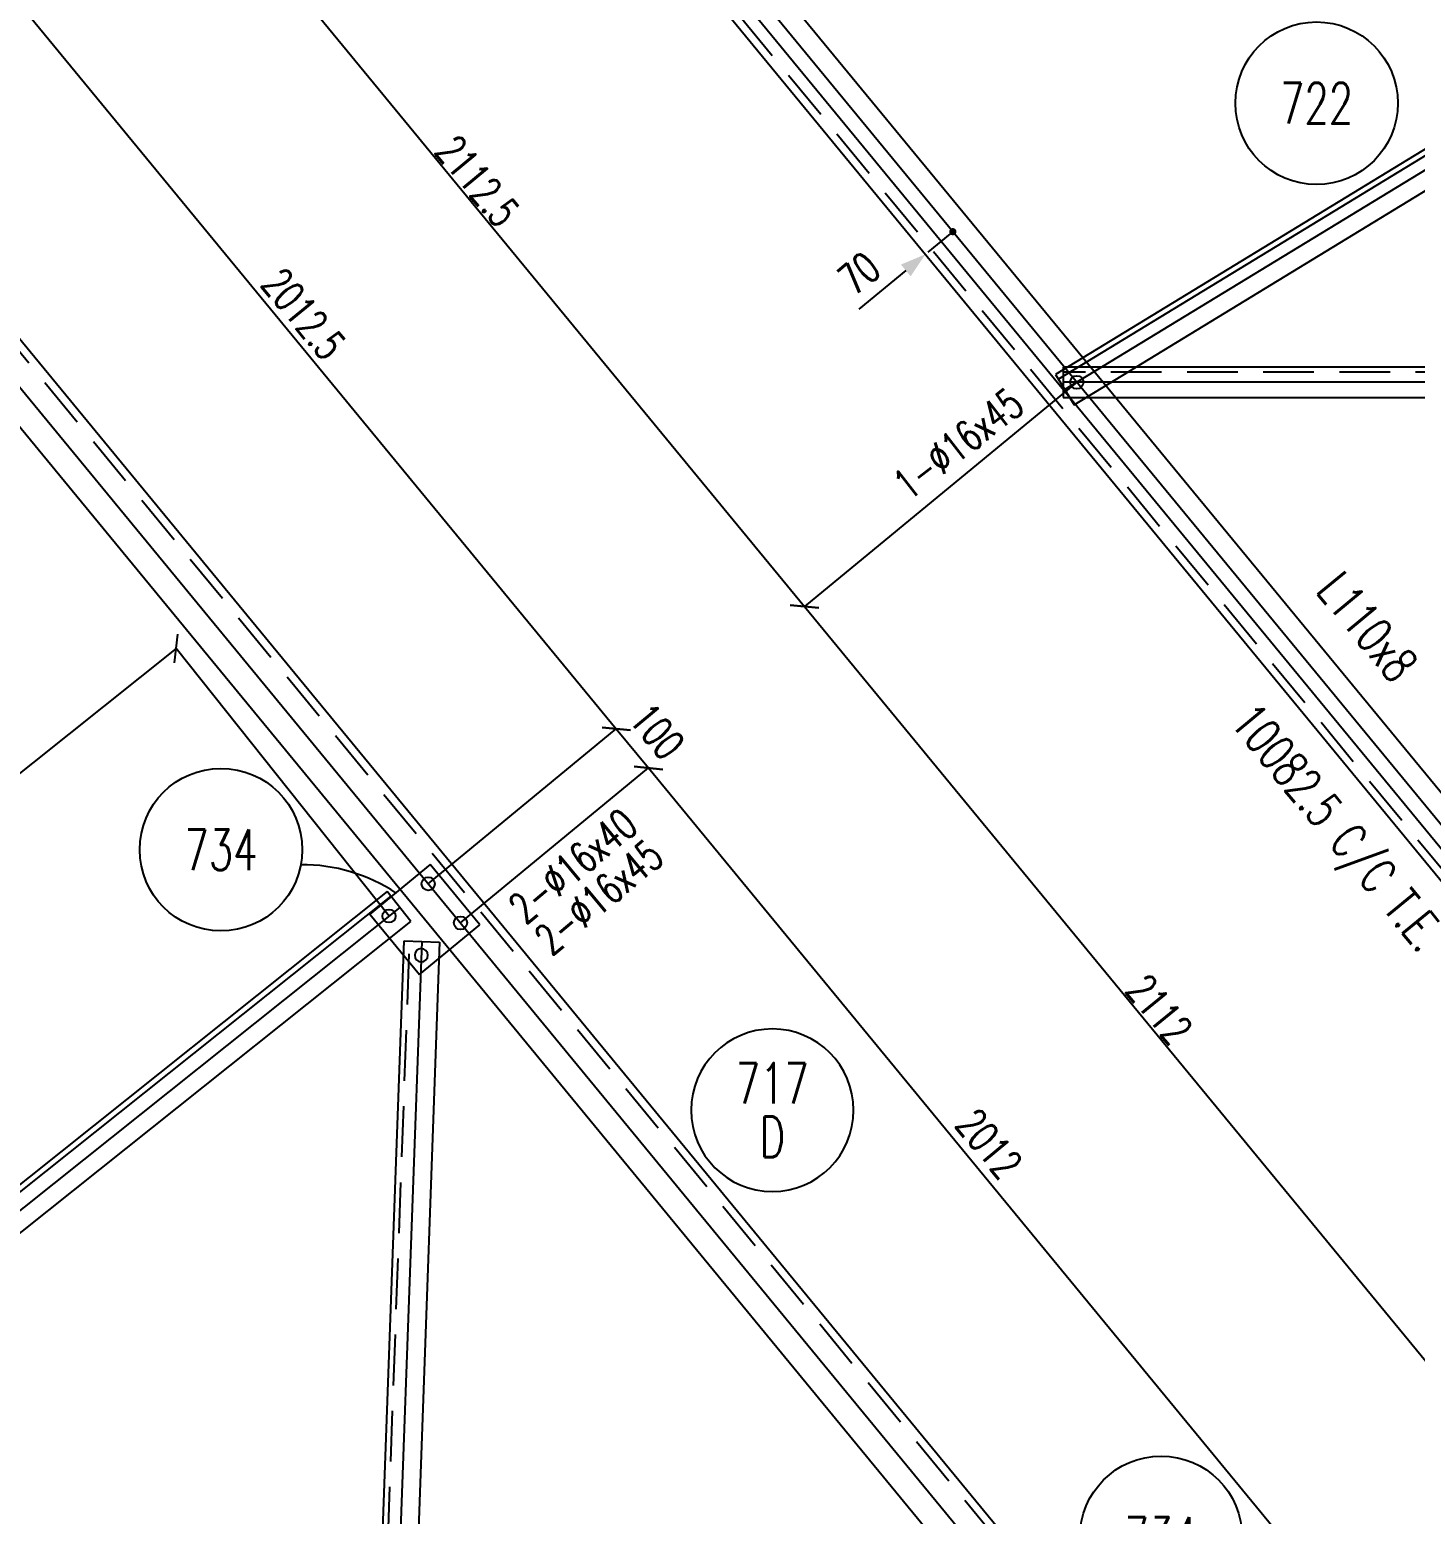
# Model space of a CAD drawing. Extents: x 686686 to 702906, y -4957 to 6593.
# Drawn here: x 690695 to 693424, y -181 to 2741 of the extents above; entities that cross this region are included whole.
import ezdxf
from ezdxf.enums import TextEntityAlignment as Align

# ---------------------------------------------------------------- set-up
doc = ezdxf.new("R2010")
doc.units = 0
doc.header["$LTSCALE"] = 200
doc.header["$MEASUREMENT"] = 0
doc.linetypes.add('DASHED', pattern=[0.75, 0.5, -0.25])
doc.layers.get('0').update_dxf_attribs({"linetype": 'CONTINUOUS'})
for name, color, linetype in [('ASSI', 6, 'CONTINUOUS'), ('BOLLINI_1', 7, 'CONTINUOUS'), ('BOLLINI_5', 7, 'CONTINUOUS'), ('FORI', 2, 'CONTINUOUS'), ('LINEA_ANG', 2, 'CONTINUOUS'), ('LINEE_PIASTRE', 2, 'CONTINUOUS'), ('LS', 7, 'CONTINUOUS'), ('PIASTRE', 5, 'CONTINUOUS'), ('QT_MAL', 7, 'CONTINUOUS'), ('QT_MPR', 7, 'CONTINUOUS'), ('TRAT-Y', 7, 'DASHED')]:
    doc.layers.add(name, color=color, linetype=linetype)
doc.styles.add('QUOTE', font='ROMANS8.SHX', dxfattribs={"width": 0.7})
doc.styles.add('RQL', font='ROMANS8.SHX', dxfattribs={"width": 0.7})
doc.styles.add('RS', font='ROMANS8.shx', dxfattribs={"width": 0.7})
doc.styles.get("Standard").update_dxf_attribs({"font": 'ROMANS8.SHX', "width": 0.7})
doc.dimstyles.new('FRECCE1', dxfattribs={"dimtxt": 60, "dimasz": 6.66, "dimexe": 0, "dimexo": 0, "dimgap": 1, "dimtad": 1, "dimzin": 0, "dimdsep": 46, "dimtxsty": 'RS', "dimblk1": 'QUOTP', "dimblk2": 'QUOTF', "dimsah": 1, "dimcen": 0, "dimclrd": 2, "dimclre": 2, "dimclrt": 7, "dimadec": 0, "dimazin": 0, "dimtfac": 1, "dimtix": 1, "dimtmove": 2, "dimatfit": 3, "dimldrblk": 'QUOTP', "dimfxl": 1, "dimtolj": 1, "dimtzin": 0, "dimarcsym": 0})
doc.dimstyles.new('TRATTO', dxfattribs={"dimscale": 0, "dimtxt": 60, "dimasz": 40, "dimexe": 0, "dimexo": 0, "dimgap": 5, "dimtad": 1, "dimrnd": 0.5, "dimdsep": 46, "dimtxsty": 'RS', "dimblk1": 'OBLIQUE', "dimblk2": 'OBLIQUE', "dimsah": 1, "dimcen": 0.09, "dimclrd": 2, "dimclre": 2, "dimclrt": 7, "dimadec": 0, "dimazin": 0, "dimtfac": 1, "dimtix": 1, "dimtmove": 2, "dimatfit": 3, "dimfxl": 1, "dimtolj": 1, "dimtzin": 0, "dimarcsym": 0})

# ---------------------------------------------------------------- blocks, each defined once
blk = doc.blocks.new('ASSE98')
blk.add_line((0, 0), (1, 0))
at = {"color": 7, "flags": 1}
for tag, p in [('LAV1', (3.07431, 6.82847)), ('LAV2', (3.07431, 6.49513)), ('LAV3', (3.07431, 6.1618)), ('LAV4', (3.07431, 5.82847)), ('LAV5', (3.07431, 5.49513)), ('LAV6', (3.07431, 5.1618)), ('LAV7', (3.07431, 4.82847)), ('LAV8', (3.07431, 4.49513)), ('LAV9', (3.07431, 4.1618)), ('LAV10', (3.07431, 3.82847))]:
    blk.add_attdef(tag, p, '', height=0.2, dxfattribs=at)
at = {"color": 7, "style": 'QUOTE', "width": 0.5, "flags": 1}
for tag, p in [('TI', (1.38308, 6.82731)), ('DI_S', (1.38308, 6.42178)), ('D_S', (1.38308, 6.02092)), ('E_S', (1.38308, 5.68065)), ('NFORI', (1.36454, 5.29792)), ('ALAR', (1.36349, 4.93246)), ('FAM', (1.3775, 4.54645)), ('ALA', (1.38308, 4.19257)), ('DISP2', (1.38308, 3.84971)), ('DISP1', (1.38308, 3.50686)), ('PINZAF', (1.38308, 3.164)), ('PINZAI', (1.38308, 2.82114)), ('TRP', (1.38308, 2.47829)), ('NP', (1.38308, 2.13543)), ('SV', (1.38308, 1.79257)), ('PESO', (1.38308, 1.44971)), ('QUA', (1.38308, 1.10686)), ('LUN', (1.38308, 0.764)), ('PROF', (1.38308, 0.42114)), ('POS', (1.38308, 0.07829))]:
    blk.add_attdef(tag, p, '', height=0.2, dxfattribs=at)
blk = doc.blocks.new('16')
blk.add_circle((0, 0), 1)
blk = doc.blocks.new('MRKR_98')
blk.add_point((0, 0))
at = {"color": 7, "style": 'QUOTE', "width": 0.5, "flags": 1}
for tag, p in [('TI', (3.73, 6.83)), ('DI_S', (3.73, 6.42)), ('D_S', (3.73, 6.02)), ('E_S', (3.73, 5.68)), ('AUX2', (3.71, 4.93)), ('NFORI', (3.72, 5.3)), ('AUX1', (3.73, 4.19)), ('FAM', (3.73, 4.55)), ('COMMESSA', (3.73, 3.85)), ('MD', (3.73, 3.51)), ('MP', (3.73, 3.16)), ('LARGHEZZA', (3.73, 2.82)), ('SPESSORE', (3.73, 2.48)), ('NP', (3.73, 2.14)), ('SV', (3.73, 1.79)), ('PESO', (3.73, 1.45)), ('QUA', (3.73, 1.11)), ('LUN', (3.73, 0.76)), ('PROF', (3.73, 0.42)), ('POS', (3.73, 0.08))]:
    blk.add_attdef(tag, p, '', height=0.2, dxfattribs=at)
at = {"color": 7, "flags": 1}
for tag, p in [('LAV1', (5.26, 6.88)), ('LAV2', (5.26, 6.55)), ('LAV3', (5.26, 6.21)), ('LAV4', (5.26, 5.88)), ('LAV5', (5.26, 5.55)), ('LAV6', (5.26, 5.21)), ('LAV7', (5.26, 4.88)), ('LAV8', (5.26, 4.55)), ('LAV9', (5.26, 4.21)), ('LAV10', (5.26, 3.88))]:
    blk.add_attdef(tag, p, '', height=0.2, dxfattribs=at)
blk = doc.blocks.new('_OBLIQUE')
at = {"color": 0, "linetype": 'ByBlock'}
blk.add_line((-0.5, -0.5), (0.5, 0.5), dxfattribs=at)
blk = doc.blocks.new('*D42')
at = {"layer": 'QT_MPR', "color": 2, "lineweight": -2, "transparency": 16777216}
for p, q in [((690983.6, 1523.1), (689204.1, 105.1)), ((691403, 996.7), (690983.6, 1523.1)), ((689623.6, -421.2), (689204.1, 105.1))]:
    blk.add_line(p, q, dxfattribs=at)
at = {"layer": 'QT_MPR', "color": 2, "lineweight": -2, "transparency": 16777216, "xscale": 40, "yscale": 40, "zscale": 40}
for p, rotation in [((690983.6, 1523.1), 38.55057776440333), ((689204.1, 105.1), 218.5505777644033)]:
    blk.add_blockref('_OBLIQUE', p, dxfattribs=dict(at, rotation=rotation))
at = {"layer": 'QT_MPR', "color": 7, "transparency": 16777216, "insert": (690072, 841.5), "char_height": 60, "attachment_point": 5, "rotation": 38.5506, "style": 'RS'}
blk.add_mtext('\\A1;2275.5', dxfattribs=at)
blk = doc.blocks.new('*D138')
at = {"layer": 'QT_MPR', "color": 2, "lineweight": -2, "transparency": 16777216}
for p, q in [((691414.6, 3677.9), (690878.7, 3236.5)), ((690878.7, 3236.5), (692221.4, 1605.9)), ((692757.4, 2047.2), (692221.4, 1605.9))]:
    blk.add_line(p, q, dxfattribs=at)
at = {"layer": 'QT_MPR', "color": 2, "lineweight": -2, "transparency": 16777216, "xscale": 40, "yscale": 40, "zscale": 40}
for p, rotation in [((690878.7, 3236.5), 129.4706729200938), ((692221.4, 1605.9), 309.4706729200938)]:
    blk.add_blockref('_OBLIQUE', p, dxfattribs=dict(at, rotation=rotation))
at = {"layer": 'QT_MPR', "color": 7, "transparency": 16777216, "insert": (691577.1, 2443.4), "char_height": 60, "attachment_point": 5, "rotation": 309.4707, "style": 'RS'}
blk.add_mtext('\\A1;2112.5', dxfattribs=at)
blk = doc.blocks.new('*D139')
at = {"layer": 'QT_MPR', "color": 2, "lineweight": -2, "transparency": 16777216}
for p, q in [((692757.4, 2047.2), (692221.4, 1605.9)), ((692221.4, 1605.9), (693564.2, -24.7)), ((694100.2, 416.6), (693564.2, -24.7))]:
    blk.add_line(p, q, dxfattribs=at)
at = {"layer": 'QT_MPR', "color": 2, "lineweight": -2, "transparency": 16777216, "xscale": 40, "yscale": 40, "zscale": 40}
for p, rotation in [((692221.4, 1605.9), 129.4706729200938), ((693564.2, -24.7), 309.4706729200938)]:
    blk.add_blockref('_OBLIQUE', p, dxfattribs=dict(at, rotation=rotation))
at = {"layer": 'QT_MPR', "color": 7, "transparency": 16777216, "insert": (692919.8, 812.8), "char_height": 60, "attachment_point": 5, "rotation": 309.4707, "style": 'RS'}
blk.add_mtext('\\A1;2112', dxfattribs=at)
blk = doc.blocks.new('*D148')
at = {"layer": 'QT_MPR', "color": 2, "lineweight": -2, "transparency": 16777216}
for p, q in [((690201, 2613.7), (690571.4, 2918.7)), ((690571.4, 2918.7), (691850.6, 1365.3)), ((691480.2, 1060.3), (691850.6, 1365.3))]:
    blk.add_line(p, q, dxfattribs=at)
at = {"layer": 'QT_MPR', "color": 2, "lineweight": -2, "transparency": 16777216, "xscale": 40, "yscale": 40, "zscale": 40}
for p, rotation in [((690571.4, 2918.7), 129.4706729200938), ((691850.6, 1365.3), 309.4706729200938)]:
    blk.add_blockref('_OBLIQUE', p, dxfattribs=dict(at, rotation=rotation))
at = {"layer": 'QT_MPR', "color": 7, "transparency": 16777216, "insert": (691234.7, 2181.8), "char_height": 60, "attachment_point": 5, "rotation": 309.4707, "style": 'RS'}
blk.add_mtext('\\A1;2012.5', dxfattribs=at)
blk = doc.blocks.new('*D149')
at = {"layer": 'QT_MPR', "color": 2, "lineweight": -2, "transparency": 16777216}
for p, q in [((691480.2, 1060.3), (691850.6, 1365.3)), ((691850.6, 1365.3), (691914.2, 1288.1)), ((691543.8, 983.1), (691914.2, 1288.1))]:
    blk.add_line(p, q, dxfattribs=at)
at = {"layer": 'QT_MPR', "color": 2, "lineweight": -2, "transparency": 16777216, "xscale": 40, "yscale": 40, "zscale": 40}
for p, rotation in [((691850.6, 1365.3), 129.4706729200938), ((691914.2, 1288.1), 309.4706729200938)]:
    blk.add_blockref('_OBLIQUE', p, dxfattribs=dict(at, rotation=rotation))
at = {"layer": 'QT_MPR', "color": 7, "transparency": 16777216, "insert": (691930.9, 1360.1), "char_height": 60, "attachment_point": 5, "rotation": 309.4707, "style": 'RS'}
blk.add_mtext('\\A1;100', dxfattribs=at)
blk = doc.blocks.new('*D150')
at = {"layer": 'QT_MPR', "color": 2, "lineweight": -2, "transparency": 16777216}
for p, q in [((691543.8, 983.1), (691914.2, 1288.1)), ((691914.2, 1288.1), (693193.4, -265.3)), ((692823, -570.3), (693193.4, -265.3))]:
    blk.add_line(p, q, dxfattribs=at)
at = {"layer": 'QT_MPR', "color": 2, "lineweight": -2, "transparency": 16777216, "xscale": 40, "yscale": 40, "zscale": 40}
for p, rotation in [((691914.2, 1288.1), 129.4706729200938), ((693193.4, -265.3), 309.4706729200938)]:
    blk.add_blockref('_OBLIQUE', p, dxfattribs=dict(at, rotation=rotation))
at = {"layer": 'QT_MPR', "color": 7, "transparency": 16777216, "insert": (692584.7, 548.3), "char_height": 60, "attachment_point": 5, "rotation": 309.4707, "style": 'RS'}
blk.add_mtext('\\A1;2012', dxfattribs=at)
blk = doc.blocks.new('YYY')
blk.add_circle((0, 0), 8)
at = {"color": 3, "style": 'RQL', "width": 0.7}
for tag, p in [('POS3', (0, 0.65)), ('POS2', (0, -4.63))]:
    blk.add_attdef(tag, text='', height=4, dxfattribs=at).set_placement(p, align=Align.CENTER)
at = {"style": 'RQL', "width": 0.7, "flags": 1}
blk.add_attdef('TIPO', text='', height=3, dxfattribs=at).set_placement((0, 0), align=Align.MIDDLE_CENTER)
blk = doc.blocks.new('xxx')
blk.add_circle((0, 0), 8)
at = {"color": 3, "style": 'RQL', "width": 0.7}
blk.add_attdef('POS', text='', height=4, dxfattribs=at).set_placement((0, 0), align=Align.MIDDLE)
at = {"color": 3, "style": 'RQL', "width": 0.7, "flags": 1}
blk.add_attdef('POS1', (-0.39, -5.42), '', height=2, dxfattribs=at)
at = {"style": 'RQL', "width": 0.7, "flags": 1}
blk.add_attdef('TIPO', (-0.39, -8.66), '', height=2, dxfattribs=at)
blk = doc.blocks.new('QUOTP')
at = {"layer": 'ASSI', "color": 2, "const_width": 1.07}
blk.add_lwpolyline([(-0.53, 0, 1), (0.53, 0, 1)], format="xyb", close=True, dxfattribs=at)
blk = doc.blocks.new('QUOTF')
at = {"layer": 'LS', "color": 2}
blk.add_line((7.5, 0), (25.5, 0), dxfattribs=at)
blk.add_solid([(7.5, 2.25), (0, 0), (7.5, -2.25)], dxfattribs=at)
blk = doc.blocks.new('*D183')
at = {"layer": 'QT_MAL', "color": 2, "lineweight": -2, "transparency": 16777216}
for p, q in [((692508.1, 2339.5), (692464.3, 2303.5)), ((692513.2, 2343.7), (692513.2, 2343.7)), ((692459.2, 2299.2), (692459.2, 2299.2))]:
    blk.add_line(p, q, dxfattribs=at)
at = {"layer": 'QT_MAL', "color": 2, "lineweight": -2, "transparency": 16777216, "xscale": 6.66, "yscale": 6.66, "zscale": 6.66}
for name, p, rotation in [('QUOTP', (692513.2, 2343.7), 39.47067292009379), ('QUOTF', (692459.2, 2299.2), 219.4706729200938)]:
    blk.add_blockref(name, p, dxfattribs=dict(at, rotation=rotation))
at = {"layer": 'QT_MAL', "color": 7, "transparency": 16777216, "insert": (692328.6, 2261.9), "char_height": 60, "attachment_point": 5, "rotation": 39.4707, "style": 'RS'}
blk.add_mtext('\\A1;70', dxfattribs=at)
blk = doc.blocks.new('bull')
at = {"style": 'RS', "width": 0.7, "flags": 1}
for tag, p in [('NN', (-12.25, 0)), ('DIAMETRO', (0, -4.86)), ('SERRAGGIO', (0, -9.71)), ('LUNGHEZZA', (0, -14.57)), ('NB', (0, -19.43)), ('TIPO', (0, -24.12)), ('EL', (-0.14, -29))]:
    blk.add_attdef(tag, p, '', height=3, dxfattribs=at)
at = {"style": 'RS', "width": 0.7}
blk.add_attdef('BULLONE', (0, 0), '', height=3, dxfattribs=at)

msp = doc.modelspace()

# ---------------------------------------------------------------- linework, layer by layer
at = {"layer": 'LINEA_ANG'}
for p, q in [((696545.248, -2489.649), (690191.595, 5225.992)), ((690079.346, 5189.261), (696523.266, -2635.997)), ((695378.223, -3578.913), (688934.303, 4246.344)), ((688849.388, 4176.419), (695293.308, -3648.839)), ((695437.838, 3721.796), (692715.55, 2062.732)), ((692751.979, 2002.958), (695474.266, 3662.022)), ((695774.458, 2077.249), (692730.458, 2077.249)), ((692730.458, 2077.249), (692730.458, 2017.249)), ((692715.55, 2062.732), (692751.979, 2002.958)), ((692730.458, 2017.249), (695774.458, 2017.249)), ((691399.212, 1044.832), (687220.674, -2284.954)), ((691445.952, 986.177), (691399.212, 1044.832)), ((687267.414, -2343.608), (691445.952, 986.177)), ((691287.071, -3074.742), (691432.586, 947.627)), ((691502.54, 945.096), (691357.025, -3077.273)), ((691432.586, 947.627), (691502.54, 945.096))]:
    msp.add_line(p, q, dxfattribs=at)
at = {"layer": 'LINEA_ANG', "color": 2}
for p, q in [((695443.562, 3712.403), (692721.275, 2053.339)), ((691406.378, 1035.838), (687227.841, -2293.948))]:
    msp.add_line(p, q, dxfattribs=at)
at = {"layer": 'LINEE_PIASTRE'}
for p, q in [((691483.898, 1098.297), (691365.018, 1000.402)), ((691581.794, 979.417), (691483.898, 1098.297)), ((691365.018, 1000.402), (691462.913, 881.522)), ((691462.913, 881.522), (691581.794, 979.417))]:
    msp.add_line(p, q, dxfattribs=at)
at = {"layer": 'LS', "color": 6}
for p, q in [((696746.845, -2844.578), (690032.999, 5308.467)), ((696524.842, -2527.792), (691231.447, 3900.31)), ((689953.409, 2914.392), (694472.739, -2573.714))]:
    msp.add_line(p, q, dxfattribs=at)
msp.add_arc((691230.913, 759.028), 338.747, 56.633073, 90.303691, dxfattribs=at)
at = {"layer": 'TRAT-Y'}
for p, q in [((690091.697, 5199.432), (696535.617, -2625.826)), ((695365.872, -3589.084), (688921.951, 4236.173)), ((695774.458, 2067.249), (692730.458, 2067.249)), ((691298.064, -3075.14), (691443.579, 947.229))]:
    msp.add_line(p, q, dxfattribs=at)

# ---------------------------------------------------------------- block references
at = {"layer": 'ASSI'}
ref = msp.add_blockref('ASSE98', (690079.346, 5189.261), dxfattribs=dict(at, xscale=10137, zscale=10137, rotation=309.4706729200938))
ref.add_attrib('PROF', 'L110x8', (693226.834, 1636.066), dxfattribs={"layer": '0', "color": 2, "height": 70, "rotation": 309.470673, "style": 'QUOTE', "width": 0.7})
ref.add_attrib('PESO', '10082.5 C/C T.E.', (693057.163, 1377.15), dxfattribs={"layer": '0', "color": 2, "height": 70, "rotation": 309.470673, "style": 'QUOTE', "width": 0.7})
for p, xscale, zscale, rotation in [((695378.223, -3578.913), 10137, 10137, 129.4706729200938), ((691424.14, 1013.549), 5342.999999999999, 5342.999999999999, 218.5505777644033), ((691467.563, 946.362), 4025.000000000001, 4025.000000000001, 267.9281464083197)]:
    msp.add_blockref('ASSE98', p, dxfattribs=dict(at, xscale=xscale, zscale=zscale, rotation=rotation))
ref = msp.add_blockref('ASSE98', (695456.052, 3691.909), dxfattribs=dict(at, xscale=3188, zscale=3188, rotation=211.3597007978445))
ref.add_attrib('PROF', 'L70x5', (693661.929, 2718.039), dxfattribs={"layer": '0', "color": 2, "height": 70, "rotation": 31.359701, "style": 'QUOTE', "width": 0.7})
ref.add_attrib('LUN', '3188', (694090.254, 2979.076), dxfattribs={"layer": '0', "color": 2, "height": 70, "rotation": 31.359701, "style": 'QUOTE', "width": 0.7})
ref.add_attrib('PESO', '3133.5 C/C T.', (693897.241, 2554.959), dxfattribs={"layer": '0', "color": 2, "height": 70, "rotation": 31.359701, "style": 'QUOTE', "width": 0.7})
ref.add_attrib('SV', 'Lg.', (693958.637, 2898.864), dxfattribs={"layer": '0', "color": 2, "height": 70, "rotation": 31.359701, "style": 'QUOTE', "width": 0.7})
ref = msp.add_blockref('ASSE98', (695774.458, 2047.249), dxfattribs=dict(at, xscale=3044, zscale=3044, rotation=180))
ref.add_attrib('PROF', 'L60x5', (694015.122, 2142.509), dxfattribs={"layer": '0', "color": 2, "height": 70, "style": 'QUOTE', "width": 0.7})
ref.add_attrib('LUN', '3044', (694516.722, 2142.509), dxfattribs={"layer": '0', "color": 2, "height": 70, "style": 'QUOTE', "width": 0.7})
ref.add_attrib('PESO', '2990 C/C T.', (694118.378, 1900.415), dxfattribs={"layer": '0', "color": 2, "height": 70, "style": 'QUOTE', "width": 0.7})
ref.add_attrib('SV', 'Lg.', (694362.589, 2142.509), dxfattribs={"layer": '0', "color": 2, "height": 70, "style": 'QUOTE', "width": 0.7})
at = {"layer": 'BOLLINI_1'}
for p, xscale, yscale, zscale, values in [((693229.597, 2596.541), 19.99799999950235, 19.99799999950235, 19.99799999950235, {'POS': '722'}), ((691072.019, 1127.293), 19.9999999995, 19.9999999995, 19.9999999995, {'POS': '734'}), ((692923.281, -226.304), 19.9999999995, 19.9999999995, 19.9999999995, {'POS': '734'})]:
    msp.add_blockref('xxx', p, dxfattribs=dict(at, xscale=xscale, yscale=yscale, zscale=zscale)).add_auto_attribs(values)
at = {"layer": 'BOLLINI_5'}
ref = msp.add_blockref('YYY', (692157.888, 614.477), dxfattribs=dict(at, xscale=-19.99970832477619, yscale=19.99970832471798, zscale=19.99970832474173))
ref.add_attrib('POS3', '717', dxfattribs={"layer": '0', "color": 3, "height": 79.9988, "style": 'RQL', "width": 0.7}).set_placement((692157.888, 627.416), align=Align.CENTER)
ref.add_attrib('POS2', 'D', dxfattribs={"layer": '0', "color": 3, "height": 79.999, "style": 'RQL', "width": 0.7}).set_placement((692157.888, 521.869), align=Align.CENTER)
at = {"layer": 'FORI', "xscale": 13, "yscale": 13, "zscale": 13}
for p in [(692757.4, 2047.249), (691403.024, 996.723)]:
    msp.add_blockref('16', p, dxfattribs=at)
at = {"layer": 'FORI', "yscale": 13, "zscale": 13}
for p, xscale, rotation in [((691480.219, 1060.291), 13, 354.4706729200515), ((691543.788, 983.096), 13, 354.4706729200515), ((691466.593, 919.528), -13, 118.9949420594324)]:
    msp.add_blockref('16', p, dxfattribs=dict(at, xscale=xscale, rotation=rotation))
at = {"layer": 'LS', "color": 7, "xscale": 20, "yscale": 20, "zscale": 20}
for p, rotation, values in [((692426.69, 1812.135), 38.00106507417608, {'BULLONE': '1-%%c16x45                '}), ((691671.568, 978.607), 39.78493823267549, {'BULLONE': '2-%%c16x40                '}), ((691722.76, 917.131), 39.78493823267549, {'BULLONE': '2-%%c16x45                '})]:
    msp.add_blockref('bull', p, dxfattribs=dict(at, rotation=rotation)).add_auto_attribs(values)
at = {"layer": 'PIASTRE', "xscale": 19.99999999999998, "yscale": 19.99999999999998, "zscale": 19.99999999999998, "rotation": 309.4706729200556}
msp.add_blockref('MRKR_98', (691365.018, 1000.402), dxfattribs=at)

# ---------------------------------------------------------------- dimensions: what is measured, and where the dimension line sits
at = {"layer": 'QT_MAL'}
dim = msp.add_linear_dim(base=(692459.208, 2299.244), p1=(692513.245, 2343.742), p2=(692459.208, 2299.244), angle=39.470673, text='70', dimstyle='FRECCE1', dxfattribs=at)
dim.commit()
dim.dimension.update_dxf_attribs({"geometry": '*D183', "text_midpoint": (692328.617, 2261.904), "dimtype": 128})
at = {"layer": 'QT_MPR'}
for base, p1, p2, angle, text, picture, middle in [((692221.427, 1605.888), (691414.631, 3677.858), (692757.4, 2047.249), 309.470673, '2112.5', '*D138', (691577.061, 2443.441)), ((691850.633, 1365.318), (690201.018, 2613.705), (691480.219, 1060.291), 309.470673, '2012.5', '*D148', (691234.682, 2181.847)), ((693564.196, -24.721), (692757.4, 2047.249), (694100.169, 416.64), 309.470673, '2112', '*D139', (692919.83, 812.832)), ((689204.15, 105.141), (691403.024, 996.723), (689623.618, -421.248), 38.550578, '2275.5', '*D42', (690072.041, 841.498)), ((691914.201, 1288.123), (691480.219, 1060.291), (691543.788, 983.096), 309.470673, '100', '*D149', (691930.929, 1360.138)), ((693193.402, -265.291), (691543.788, 983.096), (692822.988, -570.318), 309.470673, '2012', '*D150', (692584.731, 548.29))]:
    dim = msp.add_linear_dim(base=base, p1=p1, p2=p2, angle=angle, text=text, dimstyle='TRATTO', override={"dimscale": 1}, dxfattribs=at)
    dim.commit()
    dim.dimension.update_dxf_attribs({"geometry": picture, "text_midpoint": middle, "dimtype": 128})

doc.saveas('drawing.dxf')
